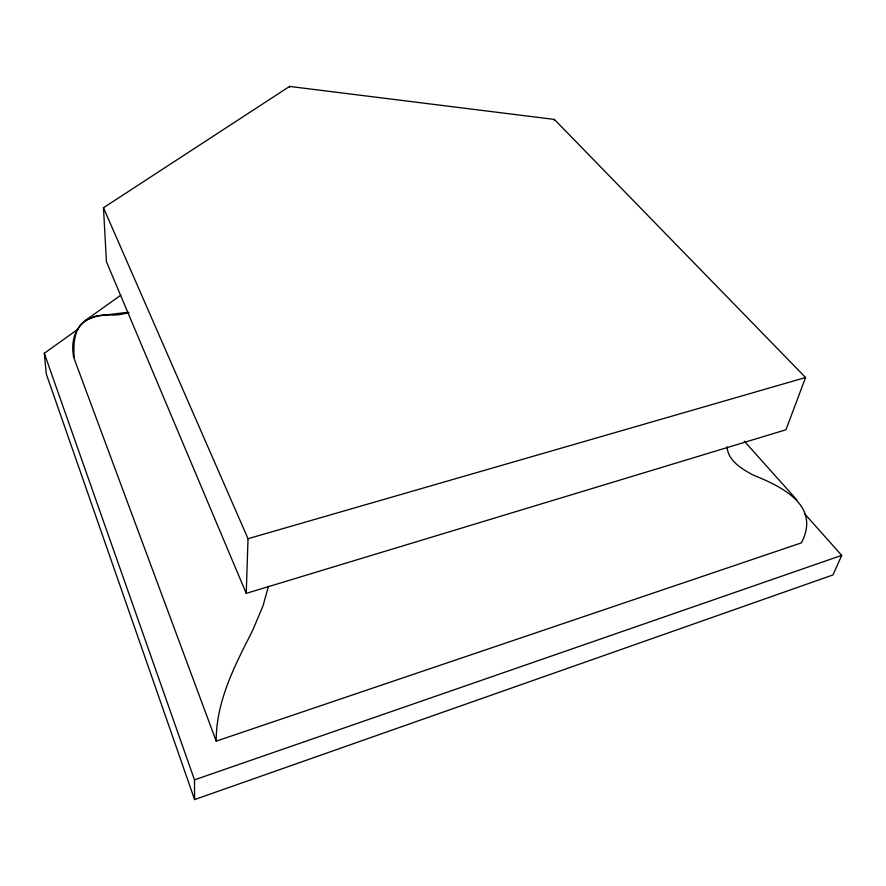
<?xml version="1.0" encoding="UTF-8"?>
<svg xmlns="http://www.w3.org/2000/svg" width="886" height="886" viewBox="0 0 886 886"><rect width="100%" height="100%" fill="white"/><g stroke="black" fill="none" stroke-linecap="round" stroke-linejoin="round"><path stroke-width="1.33" d="M727.063 446.788C727.849 459.956 740.275 467.919 750.675 473.689A120.706 87.426 10.7 0 0 753.454 475.173C781.43 486.48 821.222 505.352 801.343 542.885L216.195 741.139C216.018 702.066 234.225 666.549 251.535 632.648A138.903 35.252 -69.1 0 0 253.042 629.481L263.02 605.858L268.458 586.233M246.242 593.365L248.025 538.71L103.474 207.756L289.567 86.429L554.348 119.422L805.584 377.514L785.96 429.765L246.242 593.365L106.431 261.724L103.474 207.756M289.523 87.249L289.567 86.429M554.204 120.23L554.348 119.422M804.455 513.603L841.7 555.378L832.951 574.948L194.588 799.571L46.282 373.97L44.3 353.281L77.913 329.227M120.817 295.171L85.986 320.023C73.915 327.842 73.261 344.078 74.18 356.98L73.682 357.346L216.195 741.139M85.986 320.023L96.286 316.114L128.237 312.249M194.588 799.571L194.488 779.857L841.7 555.378M128.979 312.714L120.43 314.486A103.817 76.063 22.8 0 1 113.231 315.139C86.042 312.647 68.421 328.75 73.682 357.346M248.025 538.71L805.584 377.514M744.295 441.162L796.824 499.892M44.3 353.281L194.488 779.857"/></g></svg>
